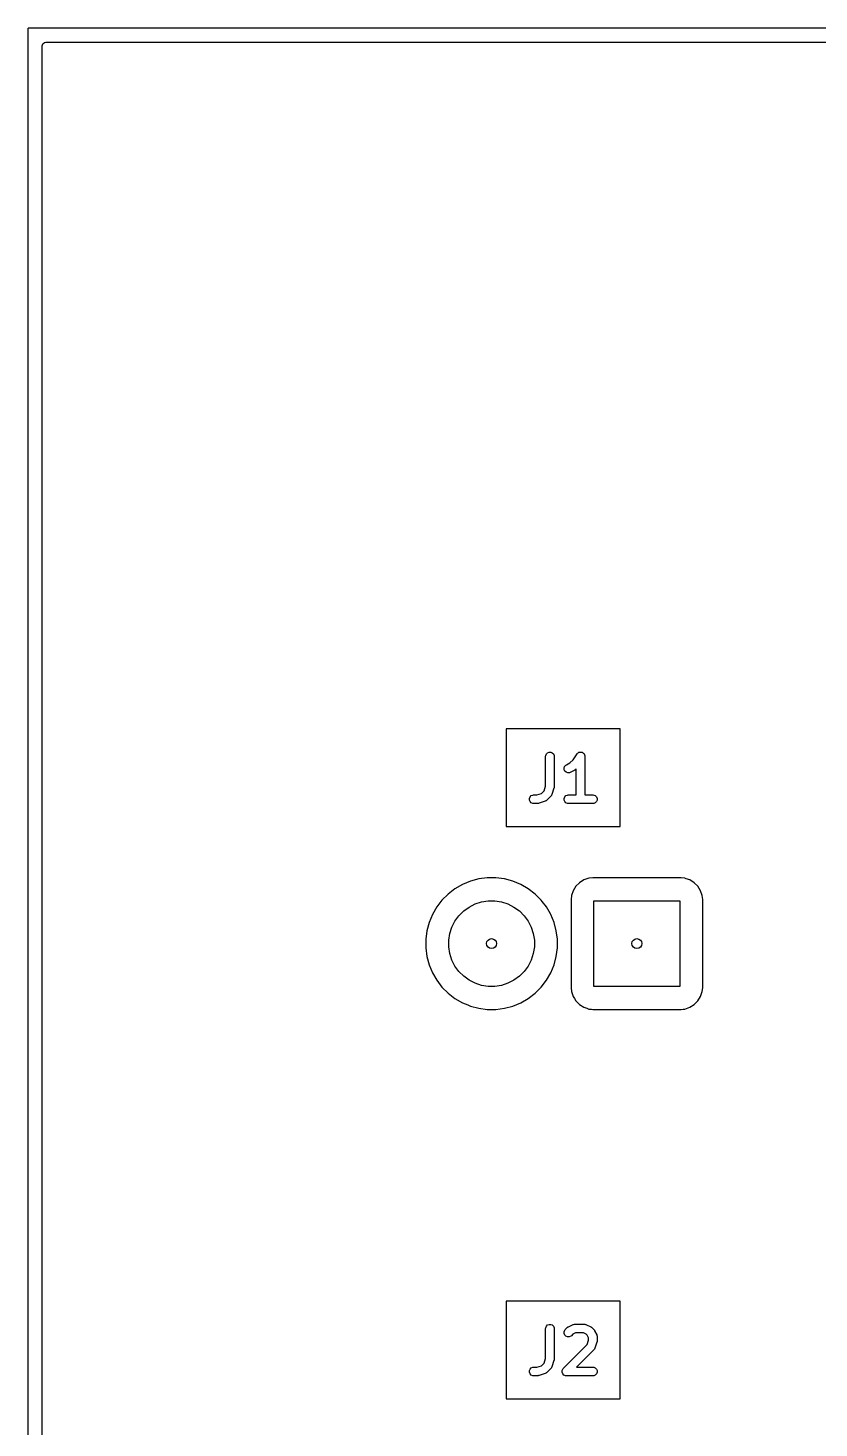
# Model space of a CAD drawing. Extents: x 20 to 124, y -124 to -20.
# Drawn here: x 20 to 47.64, y -68.93 to -20 of the extents above; entities that cross this region are included whole.
import ezdxf

# ---------------------------------------------------------------- set-up
doc = ezdxf.new("R2010")
doc.units = 0
doc.layers.add('BLACK', color=7, linetype='CONTINUOUS')
doc.layers.add('WHITE', color=7, linetype='CONTINUOUS')

msp = doc.modelspace()

# ---------------------------------------------------------------- linework, layer by layer
at = {"layer": 'BLACK', "linetype": 'CONTINUOUS'}
for p, q in [((20.520185, -20.557461), (20.572989, -20.511706)), ((20.572989, -20.511706), (20.6245, -20.5005)), ((20.6245, -20.5005), (123.3755, -20.5005)), ((20.5005, -20.6245), (20.520185, -20.557461)), ((20.5005, -42.911655), (20.5005, -20.6245)), ((20.5005, -47.910553), (20.5005, -42.911655)), ((40.6955, -44.494984), (36.713071, -44.494984)), ((36.713071, -44.494984), (36.713071, -47.910553)), ((40.6955, -47.910553), (40.6955, -44.494984)), ((38.09, -45.453328), (38.092882, -45.424064)), ((38.09, -46.500416), (38.09, -45.453328)), ((38.092882, -45.424064), (38.11528, -45.369992)), ((38.11528, -45.369992), (38.156664, -45.328608)), ((38.156664, -45.328608), (38.210736, -45.30621)), ((38.210736, -45.30621), (38.269264, -45.30621)), ((38.269264, -45.30621), (38.323336, -45.328608)), ((38.323336, -45.328608), (38.36472, -45.369992)), ((38.36472, -45.369992), (38.387118, -45.424064)), ((38.387118, -45.424064), (38.39, -45.453328)), ((38.39, -45.453328), (38.39, -46.524757)), ((39.052001, -45.572051), (39.186621, -45.370123)), ((39.186621, -45.370123), (39.186687, -45.370042)), ((39.186687, -45.370042), (39.186708, -45.369992)), ((39.186708, -45.369992), (39.186819, -45.36988)), ((39.186819, -45.36988), (39.205251, -45.347372)), ((39.205251, -45.347372), (39.217593, -45.339106)), ((39.217593, -45.339106), (39.228092, -45.328608)), ((39.228092, -45.328608), (39.241668, -45.322984)), ((39.241668, -45.322984), (39.253881, -45.314806)), ((39.253881, -45.314806), (39.268442, -45.311893)), ((39.268442, -45.311893), (39.282164, -45.30621)), ((39.282164, -45.30621), (39.296861, -45.30621)), ((39.296861, -45.30621), (39.311271, -45.303328)), ((39.311271, -45.303328), (39.325841, -45.30621)), ((39.325841, -45.30621), (39.340692, -45.30621)), ((39.340692, -45.30621), (39.354266, -45.311832)), ((39.354266, -45.311832), (39.368685, -45.314685)), ((39.368685, -45.314685), (39.381045, -45.322925)), ((39.381045, -45.322925), (39.394764, -45.328608)), ((39.394764, -45.328608), (39.405153, -45.338997)), ((39.405153, -45.338997), (39.417384, -45.347151)), ((39.417384, -45.347151), (39.425649, -45.359493)), ((39.425649, -45.359493), (39.436148, -45.369992)), ((39.436148, -45.369992), (39.441771, -45.383568)), ((39.441771, -45.383568), (39.44995, -45.395781)), ((39.44995, -45.395781), (39.452862, -45.410343)), ((39.452862, -45.410343), (39.458546, -45.424064)), ((39.458546, -45.424064), (39.461397, -45.453016)), ((39.461397, -45.453016), (39.461428, -45.45317)), ((39.461428, -45.45317), (39.461417, -45.453222)), ((39.461417, -45.453222), (39.461428, -45.453328)), ((39.461428, -45.453328), (39.461428, -46.803328)), ((38.734035, -45.863139), (38.752542, -45.807616)), ((38.738184, -45.921519), (38.734035, -45.863139)), ((38.764358, -45.973868), (38.738184, -45.921519)), ((38.752542, -45.807616), (38.790889, -45.763401)), ((38.808573, -46.012215), (38.764358, -45.973868)), ((38.790889, -45.763401), (38.815775, -45.747736)), ((38.815775, -45.747736), (38.93686, -45.687192)), ((38.93686, -45.687192), (39.052001, -45.572051)), ((39.092796, -45.944635), (38.949939, -46.016064)), ((39.105389, -45.936707), (39.092796, -45.944635)), ((39.109049, -45.935192), (39.105389, -45.936707)), ((39.113168, -45.93181), (39.109049, -45.935192)), ((39.117682, -45.92897), (39.113168, -45.93181)), ((39.120278, -45.925976), (39.117682, -45.92897)), ((39.13178, -45.916537), (39.120278, -45.925976)), ((39.161428, -45.886889), (39.13178, -45.916537)), ((39.161428, -46.803328), (39.161428, -45.886889)), ((38.864096, -46.030722), (38.808573, -46.012215)), ((38.922476, -46.026573), (38.864096, -46.030722)), ((38.949939, -46.016064), (38.922476, -46.026573)), ((37.521453, -46.924064), (37.543851, -46.869992)), ((37.521453, -46.982592), (37.521453, -46.924064)), ((37.543851, -46.869992), (37.585235, -46.828608)), ((37.585235, -46.828608), (37.639307, -46.80621)), ((37.639307, -46.80621), (37.668571, -46.803328)), ((37.668571, -46.803328), (37.787085, -46.803328)), ((37.787085, -46.803328), (37.944687, -46.750794)), ((37.944687, -46.750794), (38.037466, -46.658014)), ((38.037466, -46.658014), (38.09, -46.500416)), ((38.274637, -46.845108), (38.13178, -46.987966)), ((38.293292, -46.822377), (38.274637, -46.845108)), ((38.295354, -46.817397), (38.293292, -46.822377)), ((38.298885, -46.813327), (38.295354, -46.817397)), ((38.310873, -46.786477), (38.298885, -46.813327)), ((38.382302, -46.572192), (38.310873, -46.786477)), ((38.385601, -46.557682), (38.382302, -46.572192)), ((38.387118, -46.554021), (38.385601, -46.557682)), ((38.38764, -46.548712), (38.387118, -46.554021)), ((38.388822, -46.543518), (38.38764, -46.548712)), ((38.39, -46.524757), (38.388541, -46.539568)), ((38.388541, -46.539568), (38.388822, -46.543518)), ((38.735739, -46.924064), (38.758137, -46.869992)), ((38.735739, -46.982592), (38.735739, -46.924064)), ((38.758137, -46.869992), (38.799521, -46.828608)), ((38.799521, -46.828608), (38.853593, -46.80621)), ((38.853593, -46.80621), (38.882857, -46.803328)), ((38.882857, -46.803328), (39.161428, -46.803328)), ((39.461428, -46.803328), (39.74, -46.803328)), ((39.74, -46.803328), (39.769264, -46.80621)), ((39.769264, -46.80621), (39.823336, -46.828608)), ((39.823336, -46.828608), (39.86472, -46.869992)), ((39.86472, -46.869992), (39.887118, -46.924064)), ((39.887118, -46.924064), (39.887118, -46.982592)), ((37.543851, -47.036664), (37.521453, -46.982592)), ((37.585235, -47.078048), (37.543851, -47.036664)), ((37.639307, -47.100446), (37.585235, -47.078048)), ((37.668571, -47.103328), (37.639307, -47.100446)), ((37.811428, -47.103328), (37.668571, -47.103328)), ((37.826233, -47.101869), (37.811428, -47.103328)), ((37.830188, -47.102151), (37.826233, -47.101869)), ((37.835389, -47.100968), (37.830188, -47.102151)), ((37.840692, -47.100446), (37.835389, -47.100968)), ((37.844349, -47.09893), (37.840692, -47.100446)), ((37.858862, -47.095631), (37.844349, -47.09893)), ((38.073148, -47.024203), (37.858862, -47.095631)), ((38.099999, -47.012215), (38.073148, -47.024203)), ((38.10407, -47.008683), (38.099999, -47.012215)), ((38.10905, -47.006621), (38.10407, -47.008683)), ((38.13178, -46.987966), (38.10905, -47.006621)), ((38.758137, -47.036664), (38.735739, -46.982592)), ((38.799521, -47.078048), (38.758137, -47.036664)), ((38.853593, -47.100446), (38.799521, -47.078048)), ((38.882857, -47.103328), (38.853593, -47.100446)), ((39.74, -47.103328), (38.882857, -47.103328)), ((39.769264, -47.100446), (39.74, -47.103328)), ((39.823336, -47.078048), (39.769264, -47.100446)), ((39.86472, -47.036664), (39.823336, -47.078048)), ((39.887118, -46.982592), (39.86472, -47.036664)), ((20.5005, -48.911655), (20.5005, -47.910553)), ((36.713071, -47.910553), (40.6955, -47.910553)), ((20.5005, -51.849223), (20.5005, -48.911655)), ((35.458939, -49.816913), (35.180338, -49.932314)), ((35.750233, -49.738861), (35.458939, -49.816913)), ((36.049206, -49.699501), (35.750233, -49.738861)), ((36.049211, -49.6995), (36.049206, -49.699501)), ((36.049217, -49.6995), (36.049211, -49.6995)), ((36.350783, -49.6995), (36.049217, -49.6995)), ((36.350788, -49.6995), (36.350783, -49.6995)), ((36.350793, -49.699501), (36.350788, -49.6995)), ((36.649766, -49.738861), (36.350793, -49.699501)), ((36.94106, -49.816913), (36.649766, -49.738861)), ((37.219661, -49.932314), (36.94106, -49.816913)), ((39.277737, -49.870184), (39.150184, -49.997737)), ((39.430476, -49.774211), (39.277737, -49.870184)), ((39.600745, -49.714631), (39.430476, -49.774211)), ((39.60075, -49.71463), (39.600745, -49.714631)), ((39.735039, -49.6995), (39.60075, -49.71463)), ((39.735046, -49.6995), (39.735039, -49.6995)), ((42.824954, -49.6995), (39.735046, -49.6995)), ((42.82496, -49.6995), (42.824954, -49.6995)), ((42.959249, -49.71463), (42.82496, -49.6995)), ((42.959257, -49.714632), (42.959249, -49.71463)), ((43.005071, -49.730663), (42.959257, -49.714632)), ((43.005072, -49.730664), (43.005071, -49.730663)), ((43.129522, -49.774211), (43.005072, -49.730664)), ((43.282262, -49.870184), (43.129522, -49.774211)), ((43.409816, -49.997738), (43.282262, -49.870184)), ((34.679914, -50.266685), (34.466685, -50.479914)), ((34.679921, -50.266679), (34.679914, -50.266685)), ((34.919168, -50.083099), (34.679921, -50.266679)), ((35.180328, -49.932318), (34.919168, -50.083099)), ((35.180338, -49.932314), (35.180328, -49.932318)), ((37.219671, -49.932318), (37.219661, -49.932314)), ((37.480831, -50.083099), (37.219671, -49.932318)), ((37.720078, -50.266679), (37.480831, -50.083099)), ((37.720085, -50.266685), (37.720078, -50.266679)), ((37.908439, -50.455039), (37.720085, -50.266685)), ((38.99463, -50.32075), (38.9795, -50.455039)), ((38.994631, -50.320745), (38.99463, -50.32075)), ((39.054211, -50.150476), (38.994631, -50.320745)), ((39.150184, -49.997737), (39.054211, -50.150476)), ((43.505789, -50.150478), (43.409816, -49.997738)), ((43.565368, -50.320745), (43.505789, -50.150478)), ((43.5805, -50.455046), (43.565368, -50.320745)), ((34.283099, -50.719168), (34.132318, -50.980328)), ((34.466679, -50.479921), (34.283099, -50.719168)), ((34.466685, -50.479914), (34.466679, -50.479921)), ((35.059391, -51.025828), (35.225828, -50.859391)), ((35.225828, -50.859391), (35.416252, -50.72104)), ((35.416252, -50.72104), (35.625975, -50.614181)), ((35.625975, -50.614181), (35.849832, -50.541445)), ((35.849832, -50.541445), (36.082311, -50.504624)), ((36.082311, -50.504624), (36.317689, -50.504624)), ((36.317689, -50.504624), (36.550168, -50.541445)), ((36.550168, -50.541445), (36.774025, -50.614181)), ((36.774025, -50.614181), (36.983748, -50.72104)), ((36.983748, -50.72104), (37.174172, -50.859391)), ((37.174172, -50.859391), (37.340609, -51.025828)), ((37.933314, -50.479914), (37.908439, -50.455039)), ((37.93332, -50.479921), (37.933314, -50.479914)), ((37.969486, -50.527053), (37.93332, -50.479921)), ((38.1169, -50.719168), (37.969486, -50.527053)), ((38.254414, -50.95735), (38.1169, -50.719168)), ((38.9795, -50.455039), (38.9795, -53.54496)), ((39.78, -53.5), (39.78, -50.5)), ((39.78, -50.5), (42.78, -50.5)), ((42.78, -50.5), (42.78, -53.5)), ((43.5805, -51.874038), (43.5805, -50.455046)), ((34.016913, -51.258939), (33.938861, -51.550233)), ((34.132314, -50.980338), (34.016913, -51.258939)), ((34.132318, -50.980328), (34.132314, -50.980338)), ((34.814181, -51.425975), (34.92104, -51.216252)), ((34.92104, -51.216252), (35.059391, -51.025828)), ((37.340609, -51.025828), (37.47896, -51.216252)), ((37.47896, -51.216252), (37.585819, -51.425975)), ((38.267683, -50.980332), (38.254414, -50.95735)), ((38.383087, -51.258942), (38.267683, -50.980332)), ((38.461138, -51.550232), (38.383087, -51.258942)), ((20.5005, -67.910553), (20.5005, -51.849223)), ((33.899501, -51.849206), (33.8995, -51.849223)), ((33.8995, -51.849223), (33.8995, -52.150776)), ((33.938861, -51.550233), (33.899501, -51.849206)), ((34.704624, -51.882311), (34.741445, -51.649832)), ((34.741445, -51.649832), (34.814181, -51.425975)), ((37.585819, -51.425975), (37.658555, -51.649832)), ((37.658555, -51.649832), (37.695376, -51.882311)), ((38.5005, -51.849217), (38.461138, -51.550232)), ((38.5005, -52.150783), (38.5005, -51.849217)), ((33.8995, -52.150776), (33.899501, -52.150793)), ((33.899501, -52.150793), (33.938861, -52.449766)), ((34.704624, -52.117689), (34.704624, -51.882311)), ((34.741445, -52.350168), (34.704624, -52.117689)), ((34.814181, -52.574025), (34.741445, -52.350168)), ((37.658555, -52.350168), (37.585819, -52.574025)), ((37.695376, -52.117689), (37.658555, -52.350168)), ((37.695376, -51.882311), (37.695376, -52.117689)), ((38.461138, -52.449768), (38.5005, -52.150783)), ((43.5805, -53.544954), (43.5805, -51.874038)), ((33.938861, -52.449766), (34.016913, -52.74106)), ((34.016913, -52.74106), (34.132314, -53.019661)), ((34.92104, -52.783748), (34.814181, -52.574025)), ((35.059391, -52.974172), (34.92104, -52.783748)), ((37.47896, -52.783748), (37.340609, -52.974172)), ((37.585819, -52.574025), (37.47896, -52.783748)), ((38.267683, -53.019668), (38.383087, -52.741058)), ((38.383087, -52.741058), (38.461138, -52.449768)), ((34.132314, -53.019661), (34.132318, -53.019671)), ((34.132318, -53.019671), (34.283099, -53.280831)), ((34.283099, -53.280831), (34.466679, -53.520078)), ((35.225828, -53.140609), (35.059391, -52.974172)), ((35.416252, -53.27896), (35.225828, -53.140609)), ((35.625975, -53.385819), (35.416252, -53.27896)), ((36.983748, -53.27896), (36.774025, -53.385819)), ((37.174172, -53.140609), (36.983748, -53.27896)), ((37.340609, -52.974172), (37.174172, -53.140609)), ((37.933319, -53.52008), (38.1169, -53.280832)), ((38.1169, -53.280832), (38.267683, -53.019668)), ((34.466679, -53.520078), (34.466685, -53.520085)), ((34.466685, -53.520085), (34.679914, -53.733314)), ((34.679914, -53.733314), (34.679921, -53.73332)), ((34.679921, -53.73332), (34.919168, -53.9169)), ((35.849832, -53.458555), (35.625975, -53.385819)), ((36.082311, -53.495376), (35.849832, -53.458555)), ((36.317689, -53.495376), (36.082311, -53.495376)), ((36.550168, -53.458555), (36.317689, -53.495376)), ((36.774025, -53.385819), (36.550168, -53.458555)), ((37.480832, -53.9169), (37.72008, -53.733319)), ((37.72008, -53.733319), (37.933319, -53.52008)), ((38.9795, -53.54496), (38.99463, -53.679249)), ((38.99463, -53.679249), (38.994631, -53.679254)), ((38.994631, -53.679254), (39.054211, -53.849523)), ((42.78, -53.5), (39.78, -53.5)), ((43.505789, -53.849522), (43.565368, -53.679255)), ((43.565368, -53.679255), (43.5805, -53.544954)), ((34.919168, -53.9169), (35.180328, -54.067681)), ((35.180328, -54.067681), (35.180329, -54.067681)), ((35.180329, -54.067681), (35.180332, -54.067683)), ((35.180332, -54.067683), (35.366072, -54.144619)), ((35.366072, -54.144619), (35.458939, -54.183086)), ((35.458939, -54.183086), (35.45894, -54.183086)), ((35.45894, -54.183086), (35.458942, -54.183087)), ((35.458942, -54.183087), (35.750232, -54.261138)), ((35.750232, -54.261138), (36.049217, -54.3005)), ((36.049217, -54.3005), (36.049224, -54.3005)), ((36.049224, -54.3005), (36.350776, -54.3005)), ((36.350776, -54.3005), (36.350783, -54.3005)), ((36.350783, -54.3005), (36.649768, -54.261138)), ((36.649768, -54.261138), (36.941058, -54.183087)), ((36.941058, -54.183087), (37.219668, -54.067683)), ((37.219668, -54.067683), (37.480832, -53.9169)), ((39.054211, -53.849523), (39.096547, -53.9169)), ((39.096547, -53.9169), (39.150184, -54.002262)), ((39.150184, -54.002262), (39.277738, -54.129816)), ((39.277738, -54.129816), (39.430478, -54.225789)), ((39.430478, -54.225789), (39.5315, -54.261138)), ((39.5315, -54.261138), (39.600745, -54.285368)), ((39.600745, -54.285368), (39.60075, -54.285369)), ((39.60075, -54.285369), (39.691246, -54.295565)), ((39.691246, -54.295565), (39.73504, -54.300499)), ((39.73504, -54.300499), (39.735043, -54.3005)), ((39.735043, -54.3005), (39.735046, -54.3005)), ((39.735046, -54.3005), (42.824957, -54.3005)), ((42.824957, -54.3005), (42.824958, -54.300499)), ((42.824958, -54.300499), (42.892104, -54.292934)), ((42.892104, -54.292934), (42.959249, -54.285369)), ((42.959249, -54.285369), (42.959252, -54.285368)), ((42.959252, -54.285368), (42.959255, -54.285368)), ((42.959255, -54.285368), (43.129522, -54.225789)), ((43.129522, -54.225789), (43.282262, -54.129816)), ((43.282262, -54.129816), (43.409816, -54.002262)), ((43.409816, -54.002262), (43.505789, -53.849522)), ((40.697225, -64.496103), (36.713071, -64.496103)), ((36.713071, -64.496103), (36.713071, -67.910553)), ((40.697225, -67.910553), (40.697225, -64.496103)), ((38.09, -65.453328), (38.092882, -65.424064)), ((38.09, -66.500416), (38.09, -65.453328)), ((38.092882, -65.424064), (38.11528, -65.369992)), ((38.11528, -65.369992), (38.156664, -65.328608)), ((38.156664, -65.328608), (38.210736, -65.30621)), ((38.210736, -65.30621), (38.269264, -65.30621)), ((38.269264, -65.30621), (38.323336, -65.328608)), ((38.323336, -65.328608), (38.36472, -65.369992)), ((38.36472, -65.369992), (38.387118, -65.424064)), ((38.387118, -65.424064), (38.39, -65.453328)), ((38.39, -65.453328), (38.39, -66.524757)), ((38.735739, -65.566922), (38.758136, -65.51285)), ((38.758136, -65.51285), (38.776791, -65.490119)), ((38.776791, -65.490119), (38.848219, -65.418691)), ((38.848219, -65.418691), (38.859721, -65.40925)), ((38.859721, -65.40925), (38.862317, -65.406258)), ((38.862317, -65.406258), (38.866826, -65.403419)), ((38.866826, -65.403419), (38.870949, -65.400036)), ((38.870949, -65.400036), (38.874611, -65.398519)), ((38.874611, -65.398519), (38.887203, -65.390593)), ((38.887203, -65.390593), (39.030061, -65.319164)), ((39.030061, -65.319164), (39.057524, -65.308654)), ((39.057524, -65.308654), (39.062901, -65.308271)), ((39.062901, -65.308271), (39.067879, -65.30621)), ((39.067879, -65.30621), (39.097143, -65.303328)), ((39.097143, -65.303328), (39.454285, -65.303328)), ((39.454285, -65.303328), (39.483549, -65.30621)), ((39.483549, -65.30621), (39.488526, -65.308271)), ((39.488526, -65.308271), (39.493904, -65.308654)), ((39.493904, -65.308654), (39.521367, -65.319164)), ((39.521367, -65.319164), (39.664225, -65.390593)), ((39.664225, -65.390593), (39.676818, -65.39852)), ((39.676818, -65.39852), (39.680478, -65.400036)), ((39.680478, -65.400036), (39.684597, -65.403417)), ((39.684597, -65.403417), (39.689111, -65.406258)), ((39.689111, -65.406258), (39.691707, -65.409251)), ((39.691707, -65.409251), (39.703209, -65.418691)), ((39.703209, -65.418691), (39.774637, -65.490119)), ((39.774637, -65.490119), (39.784077, -65.501621)), ((39.784077, -65.501621), (39.78707, -65.504217)), ((39.78707, -65.504217), (39.789908, -65.508726)), ((39.789908, -65.508726), (39.793292, -65.512849)), ((39.793292, -65.512849), (39.794808, -65.516511)), ((39.794808, -65.516511), (39.802735, -65.529103)), ((39.802735, -65.529103), (39.874164, -65.671959)), ((38.705362, -66.847262), (39.537466, -66.015157)), ((38.735739, -65.625448), (38.735739, -65.566922)), ((38.758136, -65.67952), (38.735739, -65.625448)), ((38.799522, -65.720906), (38.758136, -65.67952)), ((38.853594, -65.743303), (38.799522, -65.720906)), ((38.91212, -65.743303), (38.853594, -65.743303)), ((38.966192, -65.720906), (38.91212, -65.743303)), ((38.988923, -65.702251), (38.966192, -65.720906)), ((39.043139, -65.648035), (38.988923, -65.702251)), ((39.132553, -65.603328), (39.043139, -65.648035)), ((39.418875, -65.603328), (39.132553, -65.603328)), ((39.508289, -65.648035), (39.418875, -65.603328)), ((39.545293, -65.685039), (39.508289, -65.648035)), ((39.537466, -66.015157), (39.59, -65.857559)), ((39.59, -65.774452), (39.545293, -65.685039)), ((39.59, -65.857559), (39.59, -65.774452)), ((39.882302, -65.929335), (39.810873, -66.14362)), ((39.874164, -65.671959), (39.884673, -65.699423)), ((39.885601, -65.914825), (39.882302, -65.929335)), ((39.884673, -65.699423), (39.885054, -65.704797)), ((39.885054, -65.704797), (39.887118, -65.709778)), ((39.887118, -65.911164), (39.885601, -65.914825)), ((39.887118, -65.709778), (39.89, -65.739042)), ((39.88764, -65.905855), (39.887118, -65.911164)), ((39.888822, -65.900661), (39.88764, -65.905855)), ((39.89, -65.8819), (39.888541, -65.896711)), ((39.888541, -65.896711), (39.888822, -65.900661)), ((39.89, -65.739042), (39.89, -65.8819)), ((38.037466, -66.658014), (38.09, -66.500416)), ((38.39, -66.524757), (38.388541, -66.539568)), ((38.388541, -66.539568), (38.388822, -66.543518)), ((39.774637, -66.202251), (39.17356, -66.803328)), ((39.793292, -66.179521), (39.774637, -66.202251)), ((39.795355, -66.174539), (39.793292, -66.179521)), ((39.798885, -66.17047), (39.795355, -66.174539)), ((39.810873, -66.14362), (39.798885, -66.17047)), ((37.521453, -66.924064), (37.543851, -66.869992)), ((37.521453, -66.982592), (37.521453, -66.924064)), ((37.543851, -67.036664), (37.521453, -66.982592)), ((37.543851, -66.869992), (37.585235, -66.828608)), ((37.585235, -66.828608), (37.639307, -66.80621)), ((37.639307, -66.80621), (37.668571, -66.803328)), ((37.668571, -66.803328), (37.787085, -66.803328)), ((37.787085, -66.803328), (37.944687, -66.750794)), ((38.073148, -67.024203), (37.858862, -67.095631)), ((37.944687, -66.750794), (38.037466, -66.658014)), ((38.099999, -67.012215), (38.073148, -67.024203)), ((38.10407, -67.008683), (38.099999, -67.012215)), ((38.10905, -67.006621), (38.10407, -67.008683)), ((38.13178, -66.987966), (38.10905, -67.006621)), ((38.274637, -66.845108), (38.13178, -66.987966)), ((38.293292, -66.822377), (38.274637, -66.845108)), ((38.295354, -66.817397), (38.293292, -66.822377)), ((38.298885, -66.813327), (38.295354, -66.817397)), ((38.310873, -66.786477), (38.298885, -66.813327)), ((38.382302, -66.572192), (38.310873, -66.786477)), ((38.385601, -66.557682), (38.382302, -66.572192)), ((38.387118, -66.554021), (38.385601, -66.557682)), ((38.38764, -66.548712), (38.387118, -66.554021)), ((38.388822, -66.543518), (38.38764, -66.548712)), ((38.66431, -66.924065), (38.686707, -66.869993)), ((38.66431, -66.982591), (38.66431, -66.924065)), ((38.686707, -67.036663), (38.66431, -66.982591)), ((38.686707, -66.869993), (38.705362, -66.847262)), ((39.17356, -66.803328), (39.74, -66.803328)), ((39.74, -66.803328), (39.769264, -66.80621)), ((39.769264, -66.80621), (39.823336, -66.828608)), ((39.823336, -66.828608), (39.86472, -66.869992)), ((39.86472, -66.869992), (39.887118, -66.924064)), ((39.887118, -66.982592), (39.86472, -67.036664)), ((39.887118, -66.924064), (39.887118, -66.982592)), ((37.585235, -67.078048), (37.543851, -67.036664)), ((37.639307, -67.100446), (37.585235, -67.078048)), ((37.668571, -67.103328), (37.639307, -67.100446)), ((37.811428, -67.103328), (37.668571, -67.103328)), ((37.826233, -67.101869), (37.811428, -67.103328)), ((37.830188, -67.102151), (37.826233, -67.101869)), ((37.835389, -67.100968), (37.830188, -67.102151)), ((37.840692, -67.100446), (37.835389, -67.100968)), ((37.844349, -67.09893), (37.840692, -67.100446)), ((37.858862, -67.095631), (37.844349, -67.09893)), ((38.728093, -67.078049), (38.686707, -67.036663)), ((38.759767, -67.091168), (38.728093, -67.078049)), ((38.782164, -67.100446), (38.759767, -67.091168)), ((38.811428, -67.103328), (38.782164, -67.100446)), ((39.74, -67.103328), (38.811428, -67.103328)), ((39.769264, -67.100446), (39.74, -67.103328)), ((39.823336, -67.078048), (39.769264, -67.100446)), ((39.86472, -67.036664), (39.823336, -67.078048)), ((20.5005, -68.911655), (20.5005, -67.910553)), ((36.713071, -67.910553), (40.697225, -67.910553)), ((20.5005, -71.849223), (20.5005, -68.911655))]:
    msp.add_line(p, q, dxfattribs=at)
at = {"layer": 'BLACK'}
for centre in [(36.2, -52), (41.28, -52)]:
    msp.add_circle(centre, 0.175, dxfattribs=at)
at = {"layer": 'WHITE', "linetype": 'CONTINUOUS'}
for p, q in [((20, -20), (124, -20)), ((20, -124), (20, -20))]:
    msp.add_line(p, q, dxfattribs=at)
at = {"layer": 'WHITE'}
for centre in [(36.2, -52), (41.28, -52)]:
    msp.add_circle(centre, 0.175, dxfattribs=at)

doc.saveas('drawing.dxf')
